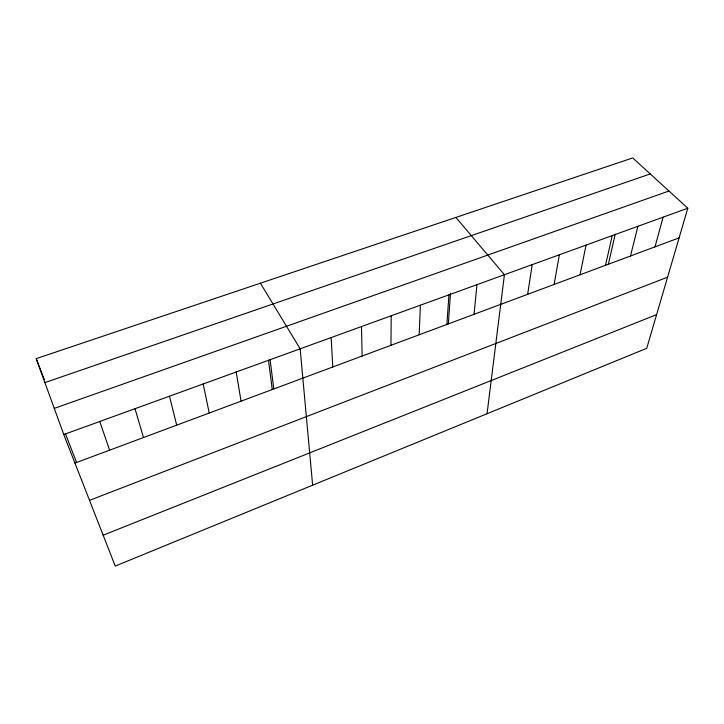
<?xml version="1.0" encoding="UTF-8"?>
<svg xmlns="http://www.w3.org/2000/svg" width="724" height="724" viewBox="0 0 724 724"><rect width="100%" height="100%" fill="white"/><g stroke="black" fill="none" stroke-linecap="round" stroke-linejoin="round"><path stroke-width="1.09" d="M390.951 345.294L391.222 315.773M419.187 334.76L420.373 305.202M446.889 324.442L448.943 294.84M448.337 323.899L450.509 293.202M474.057 314.307L476.962 284.677M487.053 413.73L504.429 274.713L455.894 217.426M527.669 294.324L532.176 264.649M554.104 284.469L559.38 254.785M580.051 274.794L586.06 245.101M605.508 265.31L612.233 235.617M608.35 264.242L615.246 234.151M630.495 255.997L637.898 226.304M655.021 246.848L663.084 217.164M687.8 208.204L646.731 348.307L115.234 566.068L63.775 434.545L36.2 358.642L632.713 157.932L687.8 208.204L63.775 434.545M103.161 535.199L656.605 314.623M89.523 500.347L667.582 277.192M74.943 463.098L679.103 237.87M54.273 408.381L668.967 191.009M44.906 382.598L650.243 173.932M260.414 283.202L300.143 348.814L312.632 485.189M36.2 358.642L44.336 379.566M65.323 433.522L76.581 462.482M99.785 421.486L109.586 450.183M135.008 408.707L143.506 437.54M169.47 396.209L176.701 425.16M203.191 383.973L209.218 413.042M236.196 372.009L241.065 401.168M268.504 360.29L272.26 389.539M270.097 359.738L273.79 388.96M331.13 337.574L332.787 366.978M361.484 326.56L362.154 356.027"/></g></svg>
